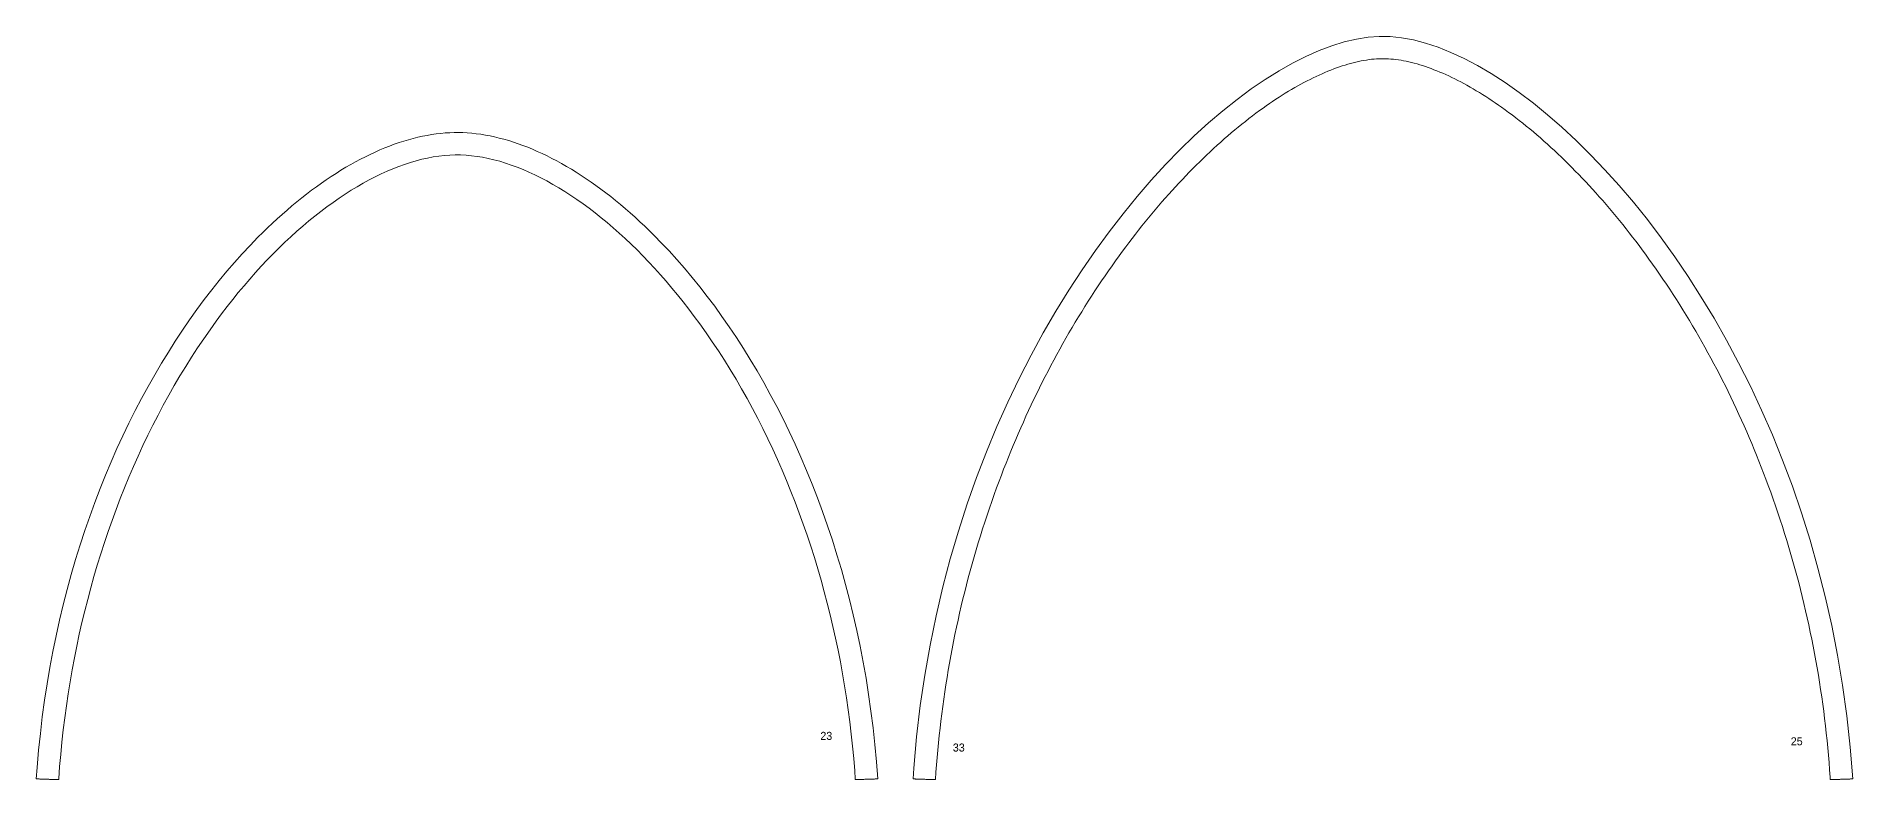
# Model space of a CAD drawing. Header units: inches. Extents: x -92.2 to -0.8, y -5886.5 to -5847.2.
# Drawn here: x -29.42 to -21.81, y -5867.43 to -5864.32 of the extents above; entities that cross this region are included whole.
import ezdxf

# ---------------------------------------------------------------- set-up
doc = ezdxf.new("R2010")
doc.units = ezdxf.units.IN
doc.header["$LTSCALE"] = 0.2
doc.header["$MEASUREMENT"] = 0
doc.layers.add('NAILERS', color=7, linetype='Continuous', lineweight=0)
doc.styles.add('Tw Cen MT', font='Tw Cen MT')

msp = doc.modelspace()

# ---------------------------------------------------------------- linework, layer by layer
at = {"layer": 'NAILERS', "color": 250, "lineweight": 0}
for points in [[(-21.808357, -5867.431694), (-21.808517, -5867.4317), (-21.808985, -5867.431715), (-21.809745, -5867.431739), (-21.810783, -5867.431773), (-21.812083, -5867.431815), (-21.813629, -5867.431866), (-21.815406, -5867.431923), (-21.817398, -5867.431988), (-21.81959, -5867.432059), (-21.821965, -5867.432136), (-21.824509, -5867.432219), (-21.827206, -5867.432306), (-21.830041, -5867.432399), (-21.832997, -5867.432495), (-21.836059, -5867.432594), (-21.839212, -5867.432696), (-21.842441, -5867.432801), (-21.845729, -5867.432908), (-21.849061, -5867.433016), (-21.852421, -5867.433125), (-21.855795, -5867.433235), (-21.859166, -5867.433344), (-21.862518, -5867.433453), (-21.865837, -5867.433561), (-21.869107, -5867.433667), (-21.872312, -5867.433771), (-21.875437, -5867.433873), (-21.878466, -5867.433971), (-21.881383, -5867.434066), (-21.884173, -5867.434156), (-21.886821, -5867.434242), (-21.889311, -5867.434323), (-21.891627, -5867.434398), (-21.893753, -5867.434468), (-21.895675, -5867.43453), (-21.897377, -5867.434585), (-21.898843, -5867.434633), (-21.900057, -5867.434672), (-21.901004, -5867.434703), (-21.901669, -5867.434725), (-21.902036, -5867.434736), (-21.902786, -5867.424454), (-21.904961, -5867.393626), (-21.907346, -5867.362836), (-21.909942, -5867.332086), (-21.912747, -5867.301377), (-21.915762, -5867.270709), (-21.918987, -5867.240084), (-21.92242, -5867.209502), (-21.926063, -5867.178964), (-21.929914, -5867.148472), (-21.933974, -5867.118027), (-21.938242, -5867.087629), (-21.942718, -5867.057279), (-21.947403, -5867.026978), (-21.952295, -5866.996727), (-21.957394, -5866.966528), (-21.962701, -5866.936381), (-21.968215, -5866.906286), (-21.973936, -5866.876246), (-21.979864, -5866.846261), (-21.985998, -5866.816331), (-21.992339, -5866.786459), (-21.998886, -5866.756644), (-22.005639, -5866.726888), (-22.012597, -5866.697192), (-22.019761, -5866.667557), (-22.02713, -5866.637983), (-22.034704, -5866.608472), (-22.042483, -5866.579024), (-22.050467, -5866.549641), (-22.058656, -5866.520324), (-22.067048, -5866.491073), (-22.075645, -5866.461889), (-22.084445, -5866.432774), (-22.09345, -5866.403728), (-22.102657, -5866.374752), (-22.112068, -5866.345848), (-22.121682, -5866.317015), (-22.131499, -5866.288256), (-22.141518, -5866.259571), (-22.15174, -5866.230961), (-22.162164, -5866.202427), (-22.171992, -5866.176088), (-22.181574, -5866.150904), (-22.191297, -5866.12582), (-22.201162, -5866.100836), (-22.211169, -5866.075955), (-22.221316, -5866.051175), (-22.231605, -5866.026498), (-22.242033, -5866.001925), (-22.252601, -5865.977457), (-22.263308, -5865.953093), (-22.274155, -5865.928836), (-22.28514, -5865.904685), (-22.296263, -5865.880642), (-22.307524, -5865.856707), (-22.318922, -5865.832881), (-22.330458, -5865.809165), (-22.34213, -5865.785559), (-22.353938, -5865.762064), (-22.365882, -5865.738682), (-22.377961, -5865.715412), (-22.390176, -5865.692255), (-22.402525, -5865.669213), (-22.415009, -5865.646285), (-22.427626, -5865.623473), (-22.440377, -5865.600778), (-22.453261, -5865.578199), (-22.466277, -5865.555739), (-22.479426, -5865.533397), (-22.492706, -5865.511175), (-22.506119, -5865.489073), (-22.519662, -5865.467091), (-22.533336, -5865.445232), (-22.54714, -5865.423494), (-22.561074, -5865.40188), (-22.575138, -5865.38039), (-22.589331, -5865.359024), (-22.603652, -5865.337784), (-22.618102, -5865.31667), (-22.63268, -5865.295683), (-22.647385, -5865.274823), (-22.662217, -5865.254091), (-22.677177, -5865.233489), (-22.690554, -5865.215322), (-22.704004, -5865.1973), (-22.717524, -5865.179426), (-22.731114, -5865.161702), (-22.744771, -5865.14413), (-22.758493, -5865.126711), (-22.772279, -5865.109448), (-22.786127, -5865.092343), (-22.800034, -5865.075396), (-22.813999, -5865.058611), (-22.82802, -5865.041989), (-22.842095, -5865.025531), (-22.856223, -5865.009241), (-22.870401, -5864.993119), (-22.884627, -5864.977168), (-22.898901, -5864.96139), (-22.913219, -5864.945786), (-22.92758, -5864.930358), (-22.941983, -5864.915109), (-22.956424, -5864.90004), (-22.970903, -5864.885152), (-22.985418, -5864.870449), (-22.999966, -5864.855931), (-23.014547, -5864.841602), (-23.029157, -5864.827461), (-23.043795, -5864.813513), (-23.05846, -5864.799757), (-23.073149, -5864.786197), (-23.08786, -5864.772834), (-23.102593, -5864.759671), (-23.117344, -5864.746708), (-23.132112, -5864.733948), (-23.146895, -5864.721393), (-23.161691, -5864.709044), (-23.176499, -5864.696904), (-23.191316, -5864.684975), (-23.206141, -5864.673257), (-23.220972, -5864.661754), (-23.235807, -5864.650468), (-23.250644, -5864.639399), (-23.265481, -5864.62855), (-23.279854, -5864.618251), (-23.293284, -5864.608822), (-23.30668, -5864.5996), (-23.320041, -5864.590589), (-23.333363, -5864.581788), (-23.346644, -5864.573199), (-23.359881, -5864.564824), (-23.373072, -5864.556662), (-23.386213, -5864.548715), (-23.399302, -5864.540985), (-23.412336, -5864.533473), (-23.425312, -5864.526179), (-23.438228, -5864.519105), (-23.451082, -5864.512251), (-23.463869, -5864.50562), (-23.476588, -5864.499212), (-23.489236, -5864.493028), (-23.50181, -5864.48707), (-23.514308, -5864.481338), (-23.526726, -5864.475834), (-23.539062, -5864.470558), (-23.551313, -5864.465512), (-23.563476, -5864.460698), (-23.57555, -5864.456115), (-23.58753, -5864.451766), (-23.599415, -5864.447651), (-23.611201, -5864.443772), (-23.622886, -5864.44013), (-23.634468, -5864.436725), (-23.645942, -5864.433559), (-23.657308, -5864.430633), (-23.668561, -5864.427948), (-23.679699, -5864.425506), (-23.690721, -5864.423307), (-23.701621, -5864.421353), (-23.712399, -5864.419644), (-23.723052, -5864.418182), (-23.733575, -5864.416968), (-23.743968, -5864.416003), (-23.754227, -5864.415288), (-23.764349, -5864.414824), (-23.774333, -5864.414613), (-23.784239, -5864.414655), (-23.794271, -5864.414951), (-23.804441, -5864.415498), (-23.814747, -5864.416297), (-23.825186, -5864.417345), (-23.835755, -5864.418642), (-23.846451, -5864.420186), (-23.857272, -5864.421977), (-23.868214, -5864.424013), (-23.879276, -5864.426293), (-23.890454, -5864.428816), (-23.901747, -5864.431582), (-23.91315, -5864.434588), (-23.924661, -5864.437833), (-23.936278, -5864.441317), (-23.947998, -5864.445039), (-23.959818, -5864.448997), (-23.971735, -5864.45319), (-23.983747, -5864.457617), (-23.995851, -5864.462277), (-24.008044, -5864.467169), (-24.020324, -5864.472291), (-24.032687, -5864.477643), (-24.045132, -5864.483223), (-24.057655, -5864.489031), (-24.070253, -5864.495065), (-24.082924, -5864.501323), (-24.095666, -5864.507806), (-24.108474, -5864.514511), (-24.121348, -5864.521438), (-24.134284, -5864.528586), (-24.147278, -5864.535953), (-24.16033, -5864.543538), (-24.173435, -5864.55134), (-24.186591, -5864.559359), (-24.199795, -5864.567592), (-24.213046, -5864.576039), (-24.226339, -5864.584698), (-24.239672, -5864.593569), (-24.253043, -5864.602651), (-24.266448, -5864.611942), (-24.279885, -5864.621441), (-24.294721, -5864.632142), (-24.309559, -5864.643064), (-24.324395, -5864.654206), (-24.339229, -5864.665565), (-24.354058, -5864.677139), (-24.36888, -5864.688928), (-24.383695, -5864.700927), (-24.398499, -5864.713137), (-24.413291, -5864.725555), (-24.42807, -5864.738178), (-24.442833, -5864.751006), (-24.457578, -5864.764036), (-24.472304, -5864.777267), (-24.487008, -5864.790695), (-24.501689, -5864.804321), (-24.516346, -5864.818141), (-24.530975, -5864.832154), (-24.545576, -5864.846357), (-24.560147, -5864.86075), (-24.574685, -5864.87533), (-24.589188, -5864.890094), (-24.603656, -5864.905043), (-24.618085, -5864.920172), (-24.632475, -5864.935481), (-24.646823, -5864.950968), (-24.661127, -5864.96663), (-24.675386, -5864.982466), (-24.689598, -5864.998474), (-24.703761, -5865.014653), (-24.717872, -5865.030999), (-24.731931, -5865.047511), (-24.745935, -5865.064188), (-24.759882, -5865.081027), (-24.773771, -5865.098027), (-24.7876, -5865.115185), (-24.801367, -5865.132501), (-24.81507, -5865.149971), (-24.828706, -5865.167594), (-24.842275, -5865.185368), (-24.855775, -5865.203291), (-24.869203, -5865.221361), (-24.883114, -5865.240342), (-24.898029, -5865.260988), (-24.912817, -5865.281762), (-24.927477, -5865.302664), (-24.942011, -5865.323694), (-24.956416, -5865.34485), (-24.970693, -5865.366132), (-24.984841, -5865.38754), (-24.99886, -5865.409071), (-25.012749, -5865.430727), (-25.026508, -5865.452505), (-25.040137, -5865.474405), (-25.053636, -5865.496427), (-25.067003, -5865.518569), (-25.080238, -5865.540831), (-25.093342, -5865.563213), (-25.106314, -5865.585712), (-25.119152, -5865.60833), (-25.131858, -5865.631064), (-25.14443, -5865.653915), (-25.156868, -5865.676881), (-25.169171, -5865.699961), (-25.18134, -5865.723156), (-25.193374, -5865.746463), (-25.205273, -5865.769884), (-25.217035, -5865.793415), (-25.228661, -5865.817058), (-25.240151, -5865.840811), (-25.251503, -5865.864673), (-25.262718, -5865.888645), (-25.273795, -5865.912724), (-25.284734, -5865.93691), (-25.295534, -5865.961203), (-25.306195, -5865.985601), (-25.316716, -5866.010105), (-25.327097, -5866.034712), (-25.337339, -5866.059423), (-25.347439, -5866.084237), (-25.357399, -5866.109153), (-25.367217, -5866.13417), (-25.376893, -5866.159288), (-25.386427, -5866.184505), (-25.39659, -5866.21193), (-25.406946, -5866.240489), (-25.417101, -5866.269125), (-25.427053, -5866.297834), (-25.436802, -5866.326618), (-25.446348, -5866.355475), (-25.455692, -5866.384403), (-25.464832, -5866.413402), (-25.473768, -5866.442471), (-25.482501, -5866.47161), (-25.491029, -5866.500816), (-25.499354, -5866.530089), (-25.507475, -5866.559429), (-25.51539, -5866.588833), (-25.523102, -5866.618302), (-25.530608, -5866.647834), (-25.537909, -5866.677429), (-25.545005, -5866.707084), (-25.551895, -5866.7368), (-25.55858, -5866.766576), (-25.565058, -5866.79641), (-25.571331, -5866.826302), (-25.577397, -5866.85625), (-25.583257, -5866.886253), (-25.58891, -5866.916312), (-25.594356, -5866.946424), (-25.599594, -5866.976589), (-25.604626, -5867.006805), (-25.60945, -5867.037073), (-25.614066, -5867.06739), (-25.618474, -5867.097756), (-25.622675, -5867.12817), (-25.626666, -5867.158631), (-25.63045, -5867.189139), (-25.634024, -5867.219691), (-25.63739, -5867.250287), (-25.640546, -5867.280927), (-25.643493, -5867.311609), (-25.646231, -5867.342332), (-25.648759, -5867.373095), (-25.651076, -5867.403898), (-25.653184, -5867.434739), (-25.653343, -5867.434734), (-25.653811, -5867.434719), (-25.654572, -5867.434694), (-25.65561, -5867.434661), (-25.65691, -5867.434619), (-25.658456, -5867.434569), (-25.660233, -5867.434512), (-25.662225, -5867.434447), (-25.664416, -5867.434377), (-25.666792, -5867.4343), (-25.669336, -5867.434218), (-25.672033, -5867.434131), (-25.674867, -5867.43404), (-25.677824, -5867.433945), (-25.680886, -5867.433846), (-25.684039, -5867.433744), (-25.687267, -5867.43364), (-25.690555, -5867.433534), (-25.693887, -5867.433427), (-25.697248, -5867.433319), (-25.700621, -5867.43321), (-25.703992, -5867.433101), (-25.707345, -5867.432993), (-25.710664, -5867.432886), (-25.713934, -5867.432781), (-25.717139, -5867.432678), (-25.720264, -5867.432577), (-25.723292, -5867.432479), (-25.72621, -5867.432385), (-25.729, -5867.432296), (-25.731648, -5867.43221), (-25.734137, -5867.43213), (-25.736453, -5867.432055), (-25.73858, -5867.431987), (-25.740502, -5867.431925), (-25.742204, -5867.43187), (-25.743669, -5867.431823), (-25.744884, -5867.431784), (-25.745831, -5867.431753), (-25.746496, -5867.431732), (-25.746863, -5867.43172), (-25.743856, -5867.387155), (-25.732139, -5867.254897), (-25.716807, -5867.124826), (-25.698, -5866.996996), (-25.675857, -5866.871459), (-25.650519, -5866.748267), (-25.622126, -5866.627474), (-25.590818, -5866.509132), (-25.556736, -5866.393294), (-25.52002, -5866.280013), (-25.480809, -5866.169342), (-25.439244, -5866.061334), (-25.395465, -5865.956041), (-25.349613, -5865.853516), (-25.301827, -5865.753812), (-25.252247, -5865.656982), (-25.201014, -5865.563079), (-25.148268, -5865.472155), (-25.094149, -5865.384263), (-25.038798, -5865.299456), (-24.982354, -5865.217787), (-24.924957, -5865.139308), (-24.866748, -5865.064073), (-24.807867, -5864.992134), (-24.748454, -5864.923545), (-24.688649, -5864.858357), (-24.628593, -5864.796623), (-24.568425, -5864.738398), (-24.508286, -5864.683732), (-24.448316, -5864.632679), (-24.388654, -5864.585293), (-24.329442, -5864.541625), (-24.27082, -5864.501728), (-24.212926, -5864.465656), (-24.155903, -5864.433461), (-24.099889, -5864.405195), (-24.045026, -5864.380913), (-23.991452, -5864.360666), (-23.939309, -5864.344507), (-23.888737, -5864.332489), (-23.839875, -5864.324665), (-23.792864, -5864.321088), (-23.746938, -5864.321806), (-23.699294, -5864.326804), (-23.649846, -5864.336031), (-23.598735, -5864.349435), (-23.546099, -5864.366962), (-23.49208, -5864.38856), (-23.436818, -5864.414176), (-23.380452, -5864.443756), (-23.323123, -5864.477249), (-23.264971, -5864.514602), (-23.206137, -5864.55576), (-23.14676, -5864.600673), (-23.08698, -5864.649287), (-23.026938, -5864.701549), (-22.966774, -5864.757407), (-22.906628, -5864.816807), (-22.84664, -5864.879697), (-22.786951, -5864.946024), (-22.7277, -5865.015735), (-22.669028, -5865.088777), (-22.611075, -5865.165098), (-22.553981, -5865.244646), (-22.497886, -5865.327366), (-22.44293, -5865.413206), (-22.389254, -5865.502113), (-22.336998, -5865.594036), (-22.286302, -5865.68892), (-22.237306, -5865.786713), (-22.19015, -5865.887362), (-22.144974, -5865.990815), (-22.101919, -5866.097018), (-22.061124, -5866.20592), (-22.022731, -5866.317466), (-21.986879, -5866.431604), (-21.953707, -5866.548282), (-21.923358, -5866.667446), (-21.895969, -5866.789044), (-21.871683, -5866.913024), (-21.850638, -5867.039331), (-21.832976, -5867.167914), (-21.818835, -5867.298719)], [(-25.895196, -5867.431579), (-25.900557, -5867.359521), (-25.907063, -5867.288183), (-25.91469, -5867.217578), (-25.923416, -5867.147715), (-25.933215, -5867.078606), (-25.944066, -5867.010261), (-25.955944, -5866.942693), (-25.968825, -5866.875911), (-25.982686, -5866.809927), (-25.997504, -5866.744751), (-26.013254, -5866.680396), (-26.029913, -5866.616871), (-26.047457, -5866.554187), (-26.065863, -5866.492357), (-26.085108, -5866.43139), (-26.105166, -5866.371298), (-26.126016, -5866.312092), (-26.147633, -5866.253782), (-26.169993, -5866.19638), (-26.193073, -5866.139896), (-26.21685, -5866.084343), (-26.241299, -5866.02973), (-26.266397, -5865.976068), (-26.292121, -5865.923369), (-26.318446, -5865.871644), (-26.34535, -5865.820904), (-26.372808, -5865.771159), (-26.400797, -5865.72242), (-26.429293, -5865.6747), (-26.458273, -5865.628007), (-26.487713, -5865.582355), (-26.51759, -5865.537753), (-26.547879, -5865.494213), (-26.578557, -5865.451745), (-26.609601, -5865.41036), (-26.640986, -5865.370071), (-26.67269, -5865.330887), (-26.704688, -5865.292819), (-26.736958, -5865.255879), (-26.769474, -5865.220077), (-26.802215, -5865.185425), (-26.830876, -5865.156209), (-26.851086, -5865.136223), (-26.871358, -5865.116677), (-26.891686, -5865.097573), (-26.912064, -5865.078914), (-26.932488, -5865.060702), (-26.952951, -5865.042939), (-26.97345, -5865.025628), (-26.993977, -5865.008772), (-27.014528, -5864.992373), (-27.035098, -5864.976434), (-27.05568, -5864.960956), (-27.07627, -5864.945944), (-27.096863, -5864.931398), (-27.117452, -5864.917322), (-27.138033, -5864.903718), (-27.1586, -5864.890589), (-27.179147, -5864.877936), (-27.19967, -5864.865764), (-27.220163, -5864.854073), (-27.24062, -5864.842868), (-27.261037, -5864.832149), (-27.281408, -5864.82192), (-27.301726, -5864.812183), (-27.321988, -5864.802941), (-27.342188, -5864.794196), (-27.36232, -5864.785951), (-27.382379, -5864.778208), (-27.402359, -5864.770969), (-27.422255, -5864.764238), (-27.442062, -5864.758016), (-27.461775, -5864.752307), (-27.481387, -5864.747112), (-27.500895, -5864.742435), (-27.520291, -5864.738277), (-27.539571, -5864.734642), (-27.55873, -5864.731531), (-27.577761, -5864.728947), (-27.596661, -5864.726893), (-27.615422, -5864.725372), (-27.634041, -5864.724385), (-27.652511, -5864.723936), (-27.670896, -5864.724026), (-27.689417, -5864.724655), (-27.708083, -5864.72582), (-27.726892, -5864.727519), (-27.745836, -5864.72975), (-27.76491, -5864.732509), (-27.78411, -5864.735795), (-27.803429, -5864.739605), (-27.822863, -5864.743936), (-27.842406, -5864.748786), (-27.862052, -5864.754153), (-27.881797, -5864.760033), (-27.901635, -5864.766425), (-27.92156, -5864.773326), (-27.941567, -5864.780733), (-27.96165, -5864.788643), (-27.981805, -5864.797056), (-28.002026, -5864.805967), (-28.022308, -5864.815374), (-28.042644, -5864.825275), (-28.063031, -5864.835668), (-28.083462, -5864.846549), (-28.103931, -5864.857916), (-28.124435, -5864.869768), (-28.144967, -5864.882101), (-28.165521, -5864.894912), (-28.186093, -5864.9082), (-28.206678, -5864.921961), (-28.227268, -5864.936194), (-28.247861, -5864.950896), (-28.268449, -5864.966064), (-28.289028, -5864.981696), (-28.309592, -5864.997788), (-28.330135, -5865.01434), (-28.350653, -5865.031348), (-28.371141, -5865.04881), (-28.391591, -5865.066723), (-28.412001, -5865.085084), (-28.432363, -5865.103892), (-28.452672, -5865.123144), (-28.472924, -5865.142836), (-28.493112, -5865.162968), (-28.525989, -5865.196847), (-28.558657, -5865.231884), (-28.591094, -5865.268066), (-28.623276, -5865.305383), (-28.655179, -5865.343824), (-28.686779, -5865.383378), (-28.718053, -5865.424034), (-28.748978, -5865.465781), (-28.779529, -5865.508607), (-28.809683, -5865.552503), (-28.839417, -5865.597456), (-28.868706, -5865.643457), (-28.897527, -5865.690493), (-28.925857, -5865.738554), (-28.953672, -5865.787629), (-28.980948, -5865.837707), (-29.007662, -5865.888777), (-29.033789, -5865.940828), (-29.059307, -5865.993849), (-29.084192, -5866.047829), (-29.108419, -5866.102757), (-29.131966, -5866.158621), (-29.154809, -5866.215412), (-29.176924, -5866.273118), (-29.198288, -5866.331728), (-29.218876, -5866.391231), (-29.238666, -5866.451616), (-29.257634, -5866.512872), (-29.275755, -5866.574988), (-29.293007, -5866.637953), (-29.309366, -5866.701756), (-29.324807, -5866.766386), (-29.339309, -5866.831832), (-29.352846, -5866.898083), (-29.365395, -5866.965129), (-29.376933, -5867.032957), (-29.387436, -5867.101558), (-29.396881, -5867.170919), (-29.405243, -5867.241031), (-29.412499, -5867.311882), (-29.418626, -5867.383461), (-29.422053, -5867.43158), (-29.421789, -5867.431589), (-29.421222, -5867.431608), (-29.420367, -5867.431637), (-29.41924, -5867.431675), (-29.417856, -5867.431721), (-29.416231, -5867.431776), (-29.414381, -5867.431838), (-29.412321, -5867.431908), (-29.410066, -5867.431984), (-29.407633, -5867.432066), (-29.405036, -5867.432153), (-29.402292, -5867.432246), (-29.399415, -5867.432343), (-29.396422, -5867.432444), (-29.393327, -5867.432548), (-29.390147, -5867.432655), (-29.386897, -5867.432765), (-29.383593, -5867.432876), (-29.38025, -5867.432989), (-29.376883, -5867.433102), (-29.373509, -5867.433216), (-29.370142, -5867.433329), (-29.366799, -5867.433442), (-29.363495, -5867.433553), (-29.360245, -5867.433663), (-29.357065, -5867.43377), (-29.35397, -5867.433874), (-29.350977, -5867.433975), (-29.3481, -5867.434072), (-29.345356, -5867.434165), (-29.342759, -5867.434252), (-29.340326, -5867.434334), (-29.338071, -5867.43441), (-29.336011, -5867.434479), (-29.33416, -5867.434542), (-29.332536, -5867.434597), (-29.331152, -5867.434643), (-29.330025, -5867.434681), (-29.32917, -5867.43471), (-29.328603, -5867.434729), (-29.328339, -5867.434738), (-29.328318, -5867.434689), (-29.328313, -5867.434613), (-29.328307, -5867.434538), (-29.328302, -5867.434463), (-29.328297, -5867.434387), (-29.328292, -5867.434312), (-29.328287, -5867.434236), (-29.328282, -5867.43416), (-29.328277, -5867.434085), (-29.328272, -5867.434009), (-29.328267, -5867.433933), (-29.328262, -5867.433857), (-29.328257, -5867.433781), (-29.328252, -5867.433705), (-29.328247, -5867.433629), (-29.328242, -5867.433552), (-29.328237, -5867.433476), (-29.328232, -5867.4334), (-29.328227, -5867.433324), (-29.328222, -5867.433248), (-29.328217, -5867.433171), (-29.328212, -5867.433095), (-29.328207, -5867.433019), (-29.328202, -5867.432943), (-29.328197, -5867.432866), (-29.328192, -5867.43279), (-29.328187, -5867.432714), (-29.328182, -5867.432638), (-29.328177, -5867.432562), (-29.328172, -5867.432486), (-29.328167, -5867.43241), (-29.328163, -5867.432334), (-29.328158, -5867.432258), (-29.328153, -5867.432182), (-29.328148, -5867.432107), (-29.328143, -5867.432031), (-29.328138, -5867.431955), (-29.328133, -5867.43188), (-29.328128, -5867.431805), (-29.328123, -5867.431729), (-29.328118, -5867.431654), (-29.328113, -5867.431579), (-29.324317, -5867.380118), (-29.319892, -5867.328801), (-29.314842, -5867.27764), (-29.309169, -5867.226643), (-29.302878, -5867.175822), (-29.295971, -5867.125186), (-29.288453, -5867.074747), (-29.280327, -5867.024514), (-29.271596, -5866.974497), (-29.262264, -5866.924708), (-29.252335, -5866.875155), (-29.241811, -5866.82585), (-29.230697, -5866.776803), (-29.218996, -5866.728023), (-29.206711, -5866.679522), (-29.193846, -5866.63131), (-29.180404, -5866.583396), (-29.166389, -5866.535792), (-29.151805, -5866.488507), (-29.136654, -5866.441552), (-29.120941, -5866.394936), (-29.104669, -5866.348671), (-29.087841, -5866.302767), (-29.070461, -5866.257234), (-29.052533, -5866.212082), (-29.034059, -5866.167321), (-29.015044, -5866.122962), (-28.995491, -5866.079015), (-28.975403, -5866.03549), (-28.954784, -5865.992398), (-28.933638, -5865.949749), (-28.911967, -5865.907553), (-28.889776, -5865.865821), (-28.867068, -5865.824562), (-28.843846, -5865.783787), (-28.820114, -5865.743507), (-28.795876, -5865.703731), (-28.771135, -5865.664471), (-28.745893, -5865.625735), (-28.720156, -5865.587535), (-28.693927, -5865.549881), (-28.66857, -5865.514645), (-28.64561, -5865.483707), (-28.622411, -5865.453352), (-28.598986, -5865.423589), (-28.575348, -5865.394426), (-28.551509, -5865.365872), (-28.527482, -5865.337936), (-28.50328, -5865.310627), (-28.478915, -5865.283953), (-28.4544, -5865.257924), (-28.429747, -5865.232548), (-28.404969, -5865.207834), (-28.380079, -5865.18379), (-28.355089, -5865.160426), (-28.330012, -5865.13775), (-28.30486, -5865.115771), (-28.279647, -5865.094498), (-28.254385, -5865.07394), (-28.229086, -5865.054104), (-28.203763, -5865.035001), (-28.178428, -5865.016639), (-28.153095, -5864.999026), (-28.127775, -5864.982172), (-28.102483, -5864.966084), (-28.077229, -5864.950773), (-28.052027, -5864.936247), (-28.026889, -5864.922514), (-28.001828, -5864.909583), (-27.976857, -5864.897463), (-27.951988, -5864.886164), (-27.927234, -5864.875692), (-27.902608, -5864.866059), (-27.878121, -5864.857271), (-27.853787, -5864.849338), (-27.829619, -5864.842269), (-27.805628, -5864.836073), (-27.781828, -5864.830758), (-27.758231, -5864.826332), (-27.73485, -5864.822806), (-27.711697, -5864.820187), (-27.688786, -5864.818485), (-27.666128, -5864.817708), (-27.643616, -5864.817863), (-27.620872, -5864.81895), (-27.597879, -5864.820959), (-27.574648, -5864.823881), (-27.551194, -5864.827708), (-27.527528, -5864.832431), (-27.503663, -5864.838041), (-27.479612, -5864.844529), (-27.455387, -5864.851887), (-27.431, -5864.860106), (-27.406466, -5864.869176), (-27.381795, -5864.87909), (-27.357001, -5864.889839), (-27.332097, -5864.901413), (-27.307095, -5864.913804), (-27.282007, -5864.927003), (-27.256846, -5864.941001), (-27.231626, -5864.95579), (-27.206358, -5864.971361), (-27.181054, -5864.987705), (-27.155729, -5865.004813), (-27.130394, -5865.022677), (-27.105062, -5865.041287), (-27.079745, -5865.060635), (-27.054457, -5865.080713), (-27.02921, -5865.10151), (-27.004015, -5865.12302), (-26.978887, -5865.145232), (-26.953838, -5865.168138), (-26.92888, -5865.19173), (-26.904026, -5865.215998), (-26.879288, -5865.240934), (-26.85468, -5865.266528), (-26.830213, -5865.292773), (-26.805901, -5865.31966), (-26.781756, -5865.347179), (-26.75779, -5865.375321), (-26.734017, -5865.404079), (-26.710449, -5865.433444), (-26.687098, -5865.463405), (-26.663977, -5865.493956), (-26.641099, -5865.525086), (-26.614543, -5865.562371), (-26.588477, -5865.600208), (-26.562904, -5865.638588), (-26.537829, -5865.6775), (-26.513254, -5865.716933), (-26.489184, -5865.756878), (-26.465621, -5865.797325), (-26.44257, -5865.838262), (-26.420033, -5865.879679), (-26.398014, -5865.921568), (-26.376517, -5865.963916), (-26.355545, -5866.006714), (-26.335102, -5866.049951), (-26.315191, -5866.093617), (-26.295816, -5866.137703), (-26.27698, -5866.182197), (-26.258687, -5866.227089), (-26.240941, -5866.27237), (-26.223744, -5866.318028), (-26.2071, -5866.364054), (-26.191013, -5866.410436), (-26.175486, -5866.457166), (-26.160524, -5866.504232), (-26.146128, -5866.551625), (-26.132304, -5866.599334), (-26.119054, -5866.647348), (-26.106382, -5866.695658), (-26.094291, -5866.744253), (-26.082785, -5866.793122), (-26.071867, -5866.842257), (-26.061541, -5866.891646), (-26.051811, -5866.941278), (-26.04268, -5866.991145), (-26.034151, -5867.041235), (-26.026228, -5867.091538), (-26.018915, -5867.142044), (-26.012215, -5867.192742), (-26.006131, -5867.243623), (-26.000667, -5867.294676), (-25.995826, -5867.34589), (-25.991613, -5867.397256), (-25.989153, -5867.431604), (-25.989148, -5867.431679), (-25.989143, -5867.431754), (-25.989138, -5867.43183), (-25.989133, -5867.431905), (-25.989128, -5867.431981), (-25.989123, -5867.432056), (-25.989118, -5867.432132), (-25.989113, -5867.432208), (-25.989108, -5867.432283), (-25.989103, -5867.432359), (-25.989098, -5867.432435), (-25.989093, -5867.432511), (-25.989088, -5867.432587), (-25.989083, -5867.432663), (-25.989078, -5867.432739), (-25.989073, -5867.432816), (-25.989068, -5867.432892), (-25.989063, -5867.432968), (-25.989058, -5867.433044), (-25.989053, -5867.433121), (-25.989048, -5867.433197), (-25.989043, -5867.433273), (-25.989038, -5867.433349), (-25.989033, -5867.433425), (-25.989028, -5867.433502), (-25.989023, -5867.433578), (-25.989018, -5867.433654), (-25.989013, -5867.43373), (-25.989008, -5867.433806), (-25.989003, -5867.433882), (-25.988998, -5867.433958), (-25.988993, -5867.434034), (-25.988988, -5867.43411), (-25.988983, -5867.434186), (-25.988978, -5867.434261), (-25.988973, -5867.434337), (-25.988968, -5867.434413), (-25.988963, -5867.434488), (-25.988958, -5867.434563), (-25.988953, -5867.434638), (-25.988948, -5867.434714), (-25.988875, -5867.434736), (-25.988508, -5867.434724), (-25.987843, -5867.434701), (-25.986896, -5867.434669), (-25.985682, -5867.434629), (-25.984216, -5867.434579), (-25.982514, -5867.434522), (-25.980592, -5867.434457), (-25.978466, -5867.434385), (-25.97615, -5867.434307), (-25.97366, -5867.434223), (-25.971012, -5867.434134), (-25.968222, -5867.43404), (-25.965305, -5867.433942), (-25.962276, -5867.43384), (-25.959151, -5867.433735), (-25.955946, -5867.433626), (-25.952676, -5867.433516), (-25.949357, -5867.433404), (-25.946005, -5867.433291), (-25.942634, -5867.433178), (-25.93926, -5867.433064), (-25.9359, -5867.432951), (-25.932568, -5867.432839), (-25.92928, -5867.432728), (-25.926051, -5867.432619), (-25.922898, -5867.432513), (-25.919836, -5867.43241), (-25.91688, -5867.43231), (-25.914045, -5867.432214), (-25.911348, -5867.432124), (-25.908804, -5867.432038), (-25.906429, -5867.431958), (-25.904237, -5867.431884), (-25.902245, -5867.431817), (-25.900468, -5867.431757), (-25.898922, -5867.431705), (-25.897622, -5867.431661), (-25.896584, -5867.431626), (-25.895824, -5867.4316), (-25.895356, -5867.431585)]]:
    msp.add_lwpolyline(points, close=True, dxfattribs=at)

# ---------------------------------------------------------------- texts
at = {"layer": 'NAILERS', "color": 250, "char_height": 0.0335457, "width": 0.06069554, "attachment_point": 1, "line_spacing_factor": 1.06639, "style": 'Tw Cen MT'}
for s, insert in [('23', (-26.135615, -5867.234523)), ('25', (-22.067785, -5867.257348)), ('33', (-25.580347, -5867.283434))]:
    msp.add_mtext(s, dxfattribs=dict(at, insert=insert))

doc.saveas('drawing.dxf')
